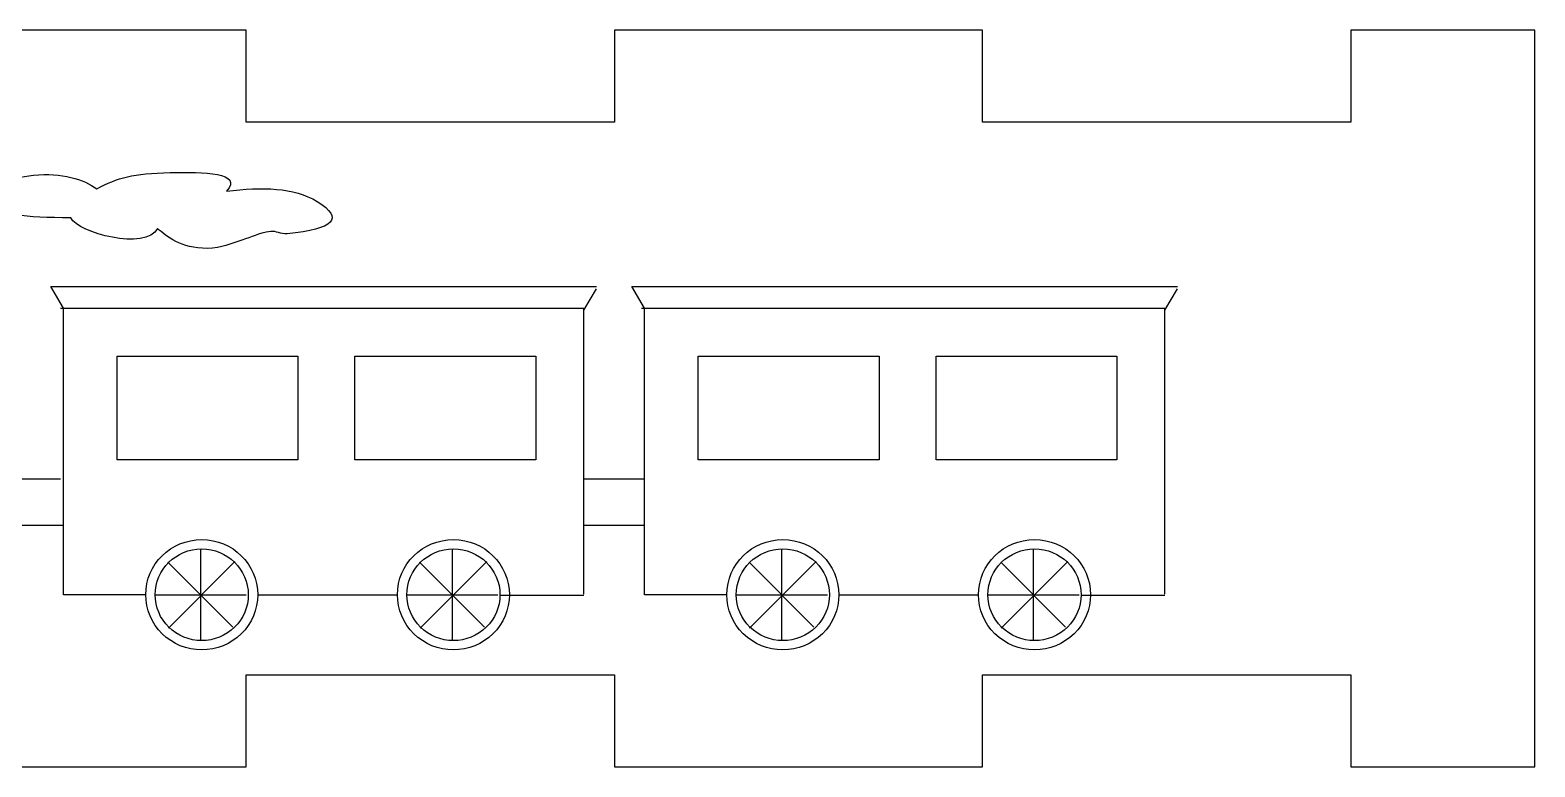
# Model space of a CAD drawing. Extents: x 87 to 257, y -442 to -192.
# Drawn here: x 175.6 to 257.3, y -316.2 to -276.2 of the extents above; entities that cross this region are included whole.
import ezdxf

# ---------------------------------------------------------------- set-up
doc = ezdxf.new("R2010")
doc.units = 0
doc.layers.add('Edges_-_Cut', color=7, linetype='CONTINUOUS')
doc.layers.add('Edges_-_Etch', color=7, linetype='CONTINUOUS')

msp = doc.modelspace()

# ---------------------------------------------------------------- linework, layer by layer
at = {"layer": 'Edges_-_Cut', "color": 7}
for p, q in [((187.309445, -276.194366), (157.309561, -276.194366)), ((187.309445, -281.194441), (187.309445, -276.194366)), ((227.309478, -276.194366), (207.309744, -276.194366)), ((207.309744, -276.194366), (207.309744, -281.194441)), ((227.309478, -281.194441), (227.309478, -276.194366)), ((257.30939, -276.194366), (247.309776, -276.194366)), ((247.309776, -276.194366), (247.309776, -281.194441)), ((257.30939, -281.194441), (257.30939, -276.194366)), ((207.309744, -281.194441), (187.309445, -281.194441)), ((247.309776, -281.194441), (227.309478, -281.194441)), ((257.30939, -311.194325), (257.30939, -281.194441)), ((187.309445, -316.194399), (187.309445, -311.194325)), ((187.309445, -311.194325), (207.309744, -311.194325)), ((207.309744, -311.194325), (207.309744, -316.194399)), ((227.309478, -316.194399), (227.309478, -311.194325)), ((227.309478, -311.194325), (247.309776, -311.194325)), ((247.309776, -311.194325), (247.309776, -316.194399)), ((257.30939, -316.194399), (257.30939, -311.194325)), ((157.309561, -316.194399), (187.309445, -316.194399)), ((207.309744, -316.194399), (227.309478, -316.194399)), ((247.309776, -316.194399), (257.30939, -316.194399))]:
    msp.add_line(p, q, dxfattribs=at)
at = {"layer": 'Edges_-_Etch', "color": 7}
for p, q in [((177.376966, -291.282229), (176.690297, -290.1197)), ((176.690297, -290.1197), (206.333206, -290.1197)), ((208.943919, -291.282229), (208.257247, -290.1197)), ((208.257247, -290.1197), (237.900154, -290.1197)), ((205.646536, -291.396558), (206.333206, -290.234028)), ((237.213484, -291.396558), (237.900154, -290.234028)), ((177.217999, -291.296312), (205.646536, -291.296312)), ((177.376966, -306.848365), (177.376966, -291.282229)), ((205.646536, -306.818817), (205.646536, -291.296312)), ((208.78496, -291.296312), (237.213484, -291.296312)), ((208.943919, -306.848365), (208.943919, -291.282229)), ((237.213484, -306.818817), (237.213484, -291.296312)), ((180.292228, -293.895664), (190.118492, -293.895664)), ((180.292228, -299.532206), (180.292228, -293.895664)), ((190.118492, -293.895664), (190.118492, -299.532206)), ((193.213665, -293.895664), (203.039929, -293.895664)), ((193.213665, -299.532206), (193.213665, -293.895664)), ((203.039929, -293.895664), (203.039929, -299.532206)), ((211.859529, -293.895664), (221.68579, -293.895664)), ((211.859529, -299.532206), (211.859529, -293.895664)), ((221.68579, -293.895664), (221.68579, -299.532206)), ((224.780616, -293.895664), (234.60688, -293.895664)), ((224.780616, -299.532206), (224.780616, -293.895664)), ((234.60688, -293.895664), (234.60688, -299.532206)), ((190.118492, -299.532206), (180.292228, -299.532206)), ((203.039929, -299.532206), (193.213665, -299.532206)), ((221.68579, -299.532206), (211.859529, -299.532206)), ((234.60688, -299.532206), (224.780616, -299.532206)), ((174.059664, -300.551959), (177.217999, -300.551959)), ((205.646536, -300.551959), (208.943919, -300.551959)), ((174.059664, -303.065176), (177.376966, -303.065176)), ((205.646536, -303.065176), (208.943919, -303.065176)), ((184.815669, -304.356456), (184.815669, -309.339964)), ((198.487295, -304.356456), (198.487295, -309.339964)), ((216.382634, -304.356456), (216.382634, -309.339964)), ((230.05459, -304.356456), (230.05459, -309.339964)), ((183.052994, -305.085351), (186.5787, -308.611069)), ((186.697152, -305.040704), (183.082176, -308.656027)), ((196.724609, -305.085351), (200.250326, -308.611069)), ((200.368778, -305.040704), (196.753452, -308.656027)), ((214.620292, -305.085351), (218.145665, -308.611069)), ((218.264452, -305.040704), (214.649473, -308.656027)), ((228.291571, -305.085351), (231.817274, -308.611069)), ((231.935728, -305.040704), (228.320405, -308.656027)), ((181.850284, -306.848365), (177.376966, -306.848365)), ((182.321688, -306.848365), (187.310008, -306.848365)), ((187.418153, -306.848365), (187.418153, -306.848365)), ((187.929046, -306.848365), (195.52156, -306.848365)), ((187.929382, -306.848365), (187.929382, -306.848365)), ((195.992967, -306.848365), (200.981287, -306.848365)), ((201.089432, -306.848365), (201.089432, -306.848365)), ((201.089441, -306.875148), (205.646536, -306.875148)), ((201.601002, -306.848365), (201.601002, -306.848365)), ((213.417582, -306.848365), (208.943919, -306.848365)), ((213.888989, -306.848365), (218.876959, -306.848365)), ((218.985118, -306.848365), (218.985118, -306.848365)), ((219.496344, -306.848365), (219.496344, -306.848365)), ((219.496344, -306.848365), (227.088522, -306.848365)), ((227.559918, -306.848365), (232.548238, -306.848365)), ((232.656733, -306.875148), (237.213484, -306.875148)), ((232.656741, -306.848365), (232.656741, -306.848365)), ((233.168311, -306.848365), (233.168311, -306.848365))]:
    msp.add_line(p, q, dxfattribs=at)
for points in [[(173.345523, -285.157471), (174.042149, -284.630788), (174.32197, -284.225319), (175.745436, -284.077322)], [(175.745436, -284.077322), (177.310017, -283.914254), (178.47873, -284.291585), (179.18669, -284.809999)], [(179.18669, -284.809999), (180.33343, -284.200935), (181.151598, -283.978121), (183.173844, -283.933473)], [(183.173844, -283.933473), (185.003135, -283.892607), (187.172329, -283.922184), (186.23777, -284.932229)], [(177.783476, -286.392786), (175.276784, -286.33716), (173.774693, -286.360866), (173.51719, -285.157471)], [(186.23777, -284.932229), (188.205085, -284.717994), (189.873695, -284.709076), (191.163262, -285.502177)], [(191.163262, -285.502177), (192.647158, -286.414771), (192.09954, -287.003232), (189.52521, -287.251814)], [(182.486831, -286.96581), (181.852347, -288.195311), (178.157714, -287.203751), (177.783476, -286.392786)], [(185.190598, -288.042516), (183.746185, -288.061425), (182.972306, -287.390187), (182.486831, -286.96581)], [(187.074824, -287.59446), (186.452699, -287.765797), (185.997094, -288.032215), (185.190598, -288.042516)], [(188.63597, -287.127862), (187.905695, -287.228813), (187.631369, -287.441693), (187.074824, -287.59446)], [(189.52521, -287.251814), (189.185993, -287.284777), (188.935016, -287.086657), (188.63597, -287.127862)], [(181.850281, -306.848365), (181.850288, -305.193944), (183.211139, -303.852774), (184.889831, -303.852774)], [(184.889831, -303.852774), (186.568524, -303.852774), (187.929375, -305.193944), (187.929382, -306.848365)], [(195.521216, -306.848365), (195.521222, -305.193943), (196.882228, -303.852773), (198.561111, -303.852774)], [(198.561111, -303.852774), (200.239992, -303.852775), (201.600996, -305.193945), (201.601002, -306.848365)], [(213.417246, -306.848365), (213.417252, -305.193945), (214.778102, -303.852775), (216.456793, -303.852774)], [(216.456793, -303.852774), (218.135486, -303.852774), (219.496337, -305.193944), (219.496344, -306.848365)], [(227.088525, -306.848365), (227.088531, -305.193943), (228.449537, -303.852773), (230.12842, -303.852774)], [(230.12842, -303.852774), (231.807301, -303.852775), (233.168305, -305.193945), (233.168311, -306.848365)], [(182.36151, -306.848365), (182.361521, -305.472119), (183.493486, -304.356457), (184.889831, -304.356456)], [(184.889831, -304.356456), (186.286177, -304.356457), (187.418142, -305.472119), (187.418153, -306.848365)], [(196.032786, -306.848365), (196.032797, -305.472118), (197.164764, -304.356455), (198.561111, -304.356456)], [(198.561111, -304.356456), (199.957456, -304.356457), (201.089421, -305.472119), (201.089432, -306.848365)], [(213.928472, -306.848365), (213.928483, -305.472119), (215.060448, -304.356457), (216.456793, -304.356456)], [(216.456793, -304.356456), (217.85314, -304.356455), (218.985107, -305.472118), (218.985118, -306.848365)], [(227.600095, -306.848365), (227.600106, -305.472118), (228.732073, -304.356455), (230.12842, -304.356456)], [(230.12842, -304.356456), (231.524765, -304.356457), (232.65673, -305.472119), (232.656741, -306.848365)], [(182.740539, -308.966588), (182.170512, -308.404799), (181.850277, -307.642852), (181.850281, -306.848365)], [(183.102035, -308.61043), (182.627883, -308.143101), (182.361508, -307.509267), (182.36151, -306.848365)], [(187.418153, -306.848365), (187.418155, -307.509267), (187.15178, -308.143101), (186.677628, -308.61043)], [(187.929382, -306.848365), (187.929386, -307.642852), (187.609151, -308.404799), (187.039124, -308.966588)], [(196.411574, -308.966588), (195.841483, -308.4048), (195.521211, -307.642852), (195.521216, -306.848365)], [(196.773312, -308.610431), (196.299159, -308.143102), (196.032784, -307.509268), (196.032786, -306.848365)], [(201.089432, -306.848365), (201.089434, -307.509267), (200.823059, -308.143101), (200.348907, -308.61043)], [(201.601002, -306.848365), (201.601007, -307.642851), (201.280735, -308.404799), (200.710645, -308.966587)], [(214.307503, -308.966587), (213.737476, -308.404798), (213.417241, -307.642851), (213.417246, -306.848365)], [(214.668997, -308.61043), (214.194844, -308.143101), (213.92847, -307.509267), (213.928472, -306.848365)], [(218.985118, -306.848365), (218.98512, -307.509268), (218.718745, -308.143102), (218.244592, -308.610431)], [(219.496344, -306.848365), (219.496348, -307.642852), (219.176113, -308.404799), (218.606086, -308.966588)], [(227.978884, -308.966588), (227.408792, -308.4048), (227.08852, -307.642852), (227.088525, -306.848365)], [(228.340621, -308.610431), (227.866468, -308.143102), (227.600093, -307.509268), (227.600095, -306.848365)], [(232.656741, -306.848365), (232.656743, -307.509267), (232.390369, -308.143101), (231.916216, -308.61043)], [(233.168311, -306.848365), (233.168316, -307.642851), (232.848045, -308.404799), (232.277954, -308.966587)], [(184.889831, -309.843985), (184.08369, -309.843985), (183.310566, -309.528376), (182.740539, -308.966588)], [(184.889831, -309.340303), (184.219277, -309.340303), (183.576187, -309.07776), (183.102035, -308.61043)], [(186.677628, -308.61043), (186.203475, -309.07776), (185.560386, -309.340303), (184.889831, -309.340303)], [(187.039124, -308.966588), (186.469097, -309.528376), (185.695973, -309.843985), (184.889831, -309.843985)], [(198.561111, -309.843985), (197.754878, -309.843985), (196.981666, -309.528376), (196.411574, -308.966588)], [(198.561111, -309.340303), (197.890556, -309.340303), (197.247465, -309.077761), (196.773312, -308.610431)], [(200.348907, -308.61043), (199.874754, -309.07776), (199.231665, -309.340303), (198.561111, -309.340303)], [(200.710645, -308.966587), (200.140554, -309.528375), (199.367343, -309.843985), (198.561111, -309.843985)], [(216.456793, -309.843985), (215.650652, -309.843984), (214.877529, -309.528375), (214.307503, -308.966587)], [(216.456793, -309.340303), (215.786239, -309.340303), (215.143149, -309.07776), (214.668997, -308.61043)], [(218.244592, -308.610431), (217.770439, -309.077761), (217.127348, -309.340303), (216.456793, -309.340303)], [(218.606086, -308.966588), (218.036059, -309.528376), (217.262935, -309.843985), (216.456793, -309.843985)], [(230.12842, -309.843985), (229.322187, -309.843985), (228.548975, -309.528376), (227.978884, -308.966588)], [(230.12842, -309.340303), (229.457865, -309.340303), (228.814774, -309.077761), (228.340621, -308.610431)], [(231.916216, -308.61043), (231.442064, -309.07776), (230.798974, -309.340303), (230.12842, -309.340303)], [(232.277954, -308.966587), (231.707863, -309.528375), (230.934652, -309.843985), (230.12842, -309.843985)]]:
    msp.add_open_spline(points, degree=3, dxfattribs=at)

doc.saveas('drawing.dxf')
